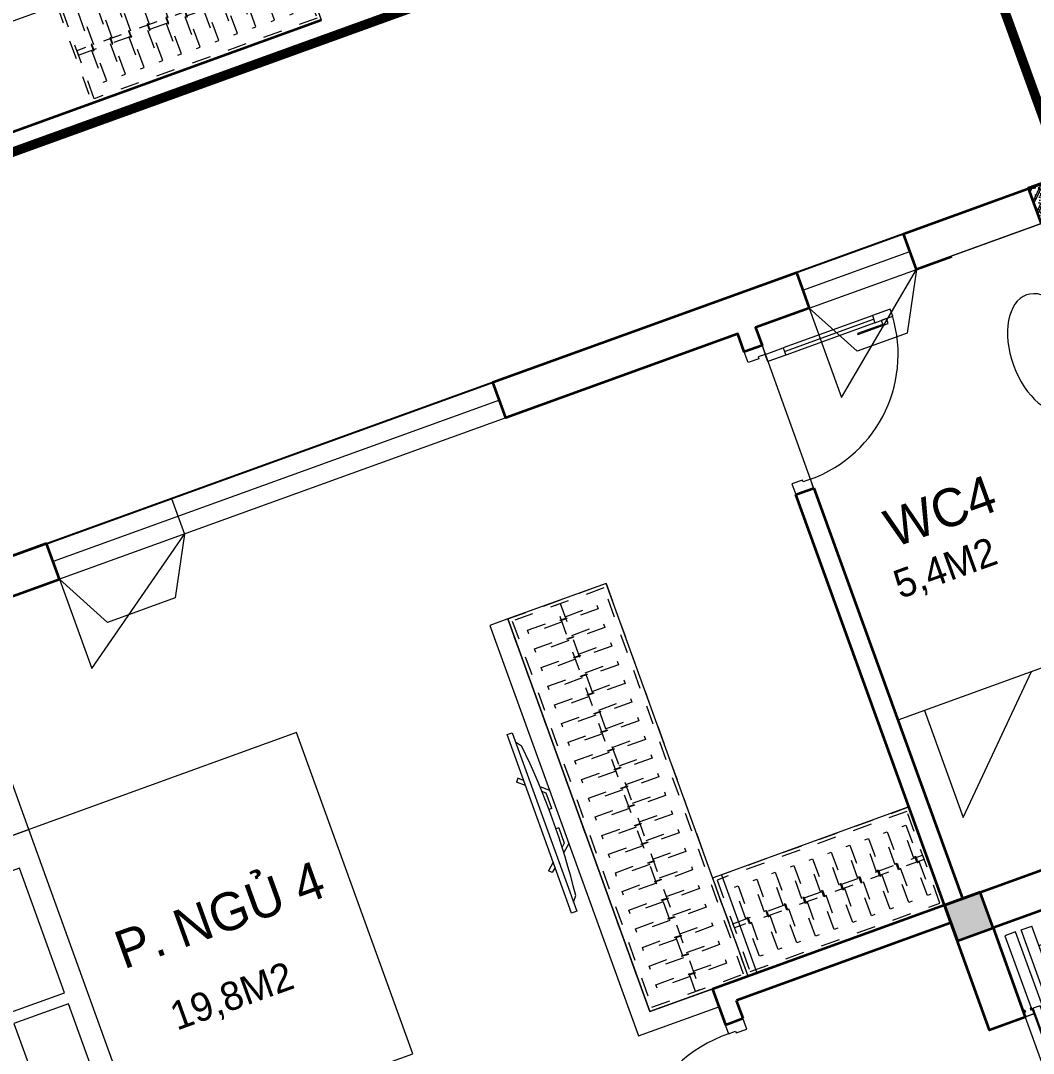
# Model space of a CAD drawing. Header units: metres. Extents: x 568332 to 569219, y 2065964 to 2066430.
# Drawn here: x 568597.25 to 568602.59, y 2066355.56 to 2066361 of the extents above; entities that cross this region are included whole.
import ezdxf

# ---------------------------------------------------------------- set-up
doc = ezdxf.new("R2010")
doc.units = ezdxf.units.M
for name, pattern in [('$AUDIT_BAD_LTYPE2', [0]), ('HIDDEN', [0.375, 0.25, -0.125]), ('HIDDEN2', [0.1875, 0.125, -0.0625]), ('X-5M-G-MB PHONGNGU$0$HIDDEN2', [0.1875, 0.125, -0.0625])]:
    doc.linetypes.add(name, pattern=pattern)
doc.layers.get('0').update_dxf_attribs({"linetype": 'CONTINUOUS'})
doc.layers.get('DEFPOINTS').update_dxf_attribs({"linetype": 'CONTINUOUS'})
for name, color, linetype, lineweight in [('-CONCRETE', 1, 'CONTINUOUS', 35), ('-DIM', 9, 'CONTINUOUS', 13), ('-DOOR', 137, 'CONTINUOUS', 9), ('-FURNITURE', 46, 'CONTINUOUS', 9), ('-HATCH', 8, 'CONTINUOUS', 5), ('-LINE1', 7, 'CONTINUOUS', 18), ('-LINE2', 252, 'CONTINUOUS', 9), ('-STEEL1', 1, 'CONTINUOUS', 35), ('-WALL', 4, 'CONTINUOUS', 35), ('TEXT25', 2, 'CONTINUOUS', 13)]:
    doc.layers.add(name, color=color, linetype=linetype, lineweight=lineweight)
doc.layers.add('LoLK', color=6, linetype='CONTINUOUS')
doc.layers.add('TIMDUONG', color=1, linetype='CONTINUOUS')
doc.styles.add('SVN_AVO_thuong', font='')
doc.styles.add('T1', font='', dxfattribs={"height": 200})
doc.styles.get('SVN_AVO_thuong').set_extended_font_data('SVN-Avo')
doc.styles.get('T1').set_extended_font_data('VNgeometric Light')

# ---------------------------------------------------------------- blocks, each defined once
blk = doc.blocks.new('X-5M-DH-2-CORE$0$A$C75E80C28')
at = {"layer": '-LINE2', "linetype": 'Continuous', "ltscale": 2}
for p, q in [((-510.0000099998433, -21.5000000000291), (-510.0000099998579, -50.60000000000582)), ((-506.8000099998899, -21.5000000000291), (-510.0000099998433, -21.5000000000291)), ((-506.8000099998899, -21.5000000000291), (-506.8000099999044, -50.60000000000582)), ((506.8000100001227, -21.5), (510.0000100000761, -21.5)), ((506.8000100001227, -21.5), (506.8000100001082, -50.59999999997672)), ((510.0000100000761, -21.5), (510.0000100000616, -50.59999999997672)), ((-510.0000099998579, -108.5000000000291), (-510.0000099998433, -79.39999999999418)), ((-506.8000099999044, -108.5000000000291), (-506.8000099998899, -79.39999999999418)), ((-456.2000100000296, -56.79999999998836), (-500.6000099999364, -56.80000000001746)), ((-456.2000100000441, -60), (-500.600009999951, -60.0000000000291)), ((-456.2000100000296, -70), (-500.6000099999364, -70.0000000000291)), ((-456.2000100000296, -73.19999999995343), (-500.6000099999364, -73.19999999998254)), ((-453.2000100000441, -63), (-453.2000100000296, -67)), ((-450.0000099998579, -63), (-450.0000099998433, -67)), ((450.0000100000616, -63), (450.0000100000761, -67)), ((453.200010000015, -63), (453.2000100000296, -67)), ((456.2000100000296, -56.79999999998836), (500.6000100000529, -56.79999999998836)), ((456.200010000015, -60), (500.6000100000383, -60)), ((456.2000100000296, -70), (500.6000100000529, -70)), ((456.2000100000296, -73.19999999995343), (500.6000100000529, -73.19999999995343)), ((506.8000100001227, -108.5), (506.8000100001227, -79.39999999996508)), ((510.0000100000761, -108.5), (510.0000100000761, -79.39999999996508)), ((-731.0000002632733, -148.9999999649008), (730.9999997367267, -148.9999999649299)), ((-731.0000002698944, -1304.999999934109), (-731.0000002632733, -148.9999999649008)), ((-556.8000102631631, -112.4999999912397), (-560.0000102631166, -112.4999999912397)), ((456.800009736864, -112.4999999912397), (460.0000097368174, -112.4999999912397)), ((730.9999997301056, -1304.999999934109), (730.9999997367267, -148.9999999649299)), ((-700.0000002632733, -178.9999999649008), (699.9999997367267, -178.9999999649299)), ((-700.0000002699089, -1224.999999934109), (-700.0000002632733, -178.9999999649008)), ((699.9999997300911, -1224.999999934109), (699.9999997367267, -178.9999999649299)), ((-700.0000002699089, -1224.999999934109), (-400.0000002699089, -1224.999999934138)), ((-400.0000002698944, -1304.999999934138), (-400.0000002699089, -1224.999999934138)), ((699.9999997300911, -1224.999999934109), (399.9999997300911, -1224.999999934109)), ((399.9999997301056, -1304.999999934109), (399.9999997300911, -1224.999999934109)), ((839.9999997301056, -1304.999999934109), (-840.0000002698944, -1304.999999934109)), ((-840.0000002698944, -1364.999999934109), (-840.0000002698944, -1304.999999934109)), ((839.9999997301056, -1364.999999934109), (839.9999997301056, -1304.999999934109)), ((424.9999997301056, -1308.999999934109), (-425.0000002698944, -1308.999999934109)), ((-425.0000002699089, -1342.999999934109), (-425.0000002698944, -1308.999999934109)), ((424.9999997300911, -1342.999999934109), (-425.0000002699089, -1342.999999934109)), ((-2.6989437174052e-07, -1308.999999934109), (-2.699089236557484e-07, -1342.999999934109)), ((424.9999997300911, -1342.999999934109), (424.9999997301056, -1308.999999934109)), ((839.9999997301056, -1364.999999934109), (-840.0000002698944, -1364.999999934109)), ((839.9999997301056, -1394.999999934109), (-840.0000002698944, -1394.999999934109)), ((-840.0000002698944, -1394.999999934109), (-840.0000002698944, -1454.999999934109)), ((429.9999997300911, -1405.999999934138), (-430.0000002699089, -1405.999999934109)), ((-430.0000002699089, -1405.999999934109), (-430.0000002698944, -1445.999999934109)), ((-2.699089236557484e-07, -1405.999999934109), (-2.6989437174052e-07, -1445.999999934109)), ((429.9999997300911, -1405.999999934138), (429.9999997301056, -1445.999999934138)), ((839.9999997301056, -1394.999999934109), (839.9999997301056, -1454.999999934109)), ((-840.0000002698944, -1454.999999934109), (-435.0000002698944, -1454.999999934109)), ((-435.0000002698944, -1449.999999934109), (-435.0000002699089, -1459.999999934109)), ((-435.0000002698944, -1449.999999934109), (-400.0000002698944, -1449.999999934138)), ((-435.0000002699089, -1459.999999934109), (-425.0000002699089, -1459.999999934109)), ((-433.4000002698012, -1451.599999934086), (-433.4000002698012, -1458.399999934074)), ((-433.4000002698012, -1451.599999934086), (-401.6000002697547, -1451.599999934086)), ((-433.4000002698012, -1458.399999934074), (-425.0000002698944, -1458.399999934074)), ((429.9999997301056, -1445.999999934138), (-430.0000002698944, -1445.999999934109)), ((-425.0000002698944, -1458.399999934074), (-425.0000002699089, -1459.999999934109)), ((-401.6000002697547, -1451.599999934086), (-401.6000002697256, -1498.399999934074)), ((399.9999997301056, -1449.999999934109), (-400.0000002698944, -1449.999999934138)), ((-400.0000002698944, -1449.999999934138), (-400.0000002698653, -1499.999999934138)), ((399.9999997301056, -1449.999999934109), (399.9999997301347, -1499.999999934109)), ((434.9999997301056, -1449.999999934109), (399.9999997301056, -1449.999999934109)), ((401.5999997301988, -1451.599999934086), (401.5999997302279, -1498.399999934074)), ((433.3999997302453, -1451.599999934086), (401.5999997301988, -1451.599999934086)), ((433.3999997302453, -1458.399999934074), (424.9999997301056, -1458.399999934074)), ((424.9999997301056, -1458.399999934074), (424.9999997301056, -1459.999999934109)), ((434.9999997301056, -1459.999999934109), (424.9999997301056, -1459.999999934109)), ((433.3999997302453, -1451.599999934086), (433.3999997302453, -1458.399999934074)), ((434.9999997301056, -1449.999999934109), (434.9999997301056, -1459.999999934109)), ((839.9999997301056, -1454.999999934109), (434.9999997301056, -1454.999999934109)), ((-435.0000002698653, -1489.999999934109), (-435.0000002698653, -1499.999999934109)), ((-435.0000002698653, -1489.999999934109), (-425.0000002698653, -1489.999999934109)), ((-435.0000002698653, -1499.999999934109), (-400.0000002698653, -1499.999999934138)), ((-433.4000002697721, -1491.599999934086), (-433.4000002697721, -1498.399999934074)), ((-433.4000002697721, -1491.599999934086), (-425.0000002698653, -1491.599999934086)), ((-433.4000002697721, -1498.399999934074), (-401.6000002697256, -1498.399999934074)), ((-425.0000002698653, -1489.999999934109), (-425.0000002698653, -1491.599999934086)), ((434.9999997301347, -1499.999999934109), (399.9999997301347, -1499.999999934109)), ((433.3999997302744, -1498.399999934074), (401.5999997302279, -1498.399999934074)), ((424.9999997301347, -1489.999999934109), (424.9999997301347, -1491.599999934086)), ((434.9999997301347, -1489.999999934109), (424.9999997301347, -1489.999999934109)), ((433.3999997302744, -1491.599999934086), (424.9999997301347, -1491.599999934086)), ((433.3999997302744, -1491.599999934086), (433.3999997302744, -1498.399999934074)), ((434.9999997301347, -1489.999999934109), (434.9999997301347, -1499.999999934109))]:
    blk.add_line(p, q, dxfattribs=at)
for points in [[(-450.0000000000146, 0), (-450, -130), (450, -130), (449.9999999999854, 0)], [(-200, -29), (200.0000000001164, -29), (200.0000000001164, -101), (-200, -101)], [(-36.0000002632587, -583.9999999649008), (35.9999997367413, -583.9999999649008), (35.99999973675585, -983.9999999649008), (-36.00000026324415, -983.9999999649008)]]:
    blk.add_lwpolyline(points, close=True, dxfattribs=at)
for points in [[(-780.0000002632587, -788.9999999649008), (-751.0000002632587, -788.9999999649299, 0.414213562373095), (-750.0000002632733, -787.9999999649008), (-750.0000002632587, -783.9999999649008), (-750.0000002632587, -779.9999999649008, 0.414213562373095), (-751.0000002632733, -778.9999999649299), (-780.0000002632733, -778.9999999649881, -0.2569775838576673), (-784.1207396915852, -781.9399999648449), (-797.9000002631656, -781.939999964874, -0.414213562373095), (-800.9000002631656, -778.939999964874), (-804.0000002632587, -749.4999999649008, 0.414213562373095), (-807.0000002632587, -746.4999999649008), (-812.0000002632587, -746.4999999649008), (-812.0000002632587, -783.9999999649008), (-812.0000002632587, -821.4999999649008), (-807.0000002632587, -821.4999999649008, 0.414213562373095), (-804.0000002632587, -818.4999999649008), (-800.9000002631656, -789.0599999648693, -0.414213562373095), (-797.9000002631656, -786.0599999648693), (-784.1207396915852, -786.0599999648402, -0.2569775838576673), (-780.0000002632587, -788.9999999647553)], [(779.9999997367413, -788.9999999649299), (750.9999997367413, -788.9999999649008, -0.414213562373095), (749.9999997367267, -787.9999999649299), (749.9999997367413, -783.9999999649299), (749.9999997367413, -779.9999999649299, -0.414213562373095), (750.9999997367267, -778.9999999649008), (779.9999997368432, -778.9999999650172, 0.2569775838576673), (784.1207391653006, -781.939999964874), (797.899999736881, -781.9399999648449, 0.414213562373095), (800.899999736881, -778.9399999648449), (803.9999997367413, -749.4999999649008, -0.414213562373095), (806.9999997367413, -746.4999999649008), (811.9999997367413, -746.4999999649008), (811.9999997367413, -783.9999999649008), (811.9999997367413, -821.4999999649008), (806.9999997367413, -821.4999999649008, -0.414213562373095), (803.9999997367413, -818.4999999649008), (800.899999736881, -789.0599999648402, 0.414213562373095), (797.899999736881, -786.0599999648402), (784.1207391653006, -786.0599999648693, 0.2569775838576672), (779.9999997368577, -788.9999999647844)]]:
    blk.add_lwpolyline(points, format="xyb", dxfattribs=at)
for centre, radius, start, end in [((-500.600009999951, -50.60000000000582), 9.400000000001475, 180, 270), ((-500.600009999951, -50.60000000000582), 6.200000000004374, 180, 270), ((500.6000100000383, -50.59999999997672), 6.200000000004374, 270, 0), ((500.6000100000383, -50.59999999997672), 9.400000000001475, 270, 0), ((-500.6000099999364, -79.39999999999418), 9.399999999997844, 90, 180), ((-500.6000099999364, -79.39999999999418), 6.19999999999734, 90, 180), ((-456.2000100000441, -63), 6.19999999999713, 0, 90), ((-456.2000100000441, -63), 3.000000000000045, 0, 90), ((-456.2000100000296, -67), 6.20000000000076, 270, 0), ((-456.2000100000296, -67), 2.999999999999834, 270, 0), ((456.200010000015, -63), 6.19999999999713, 90, 180), ((456.2000100000296, -67), 6.20000000000076, 180, 270), ((456.200010000015, -63), 3.000000000000045, 90, 180), ((456.2000100000296, -67), 2.999999999999834, 180, 270), ((500.6000100000529, -79.39999999996508), 9.399999999997844, 0, 90), ((500.6000100000529, -79.39999999996508), 6.19999999999734, 0, 90)]:
    blk.add_arc(centre, radius, start, end, dxfattribs=at)
blk = doc.blocks.new('A$C5C575821')
at = {"layer": '-CONCRETE'}
h = blk.add_hatch(color=256, dxfattribs=at)
h.dxf.hatch_style = 1
h.paths.add_polyline_path([(-0.00237559899687767, 200.0000000000146), (-0.00237559899687767, 1.455191522836685e-11), (199.9976244010031, 1.455191522836685e-11), (199.9976244010031, 200.0000000000146)])
blk.add_lwpolyline([(-0.00237559899687767, 1.455191522836685e-11), (199.9976244010031, 1.455191522836685e-11), (199.9976244010031, 200.0000000000146), (-0.00237559899687767, 200.0000000000146)], close=True, dxfattribs=at)
blk = doc.blocks.new('A$C3F71457E')
at = {"layer": '-CONCRETE'}
blk.add_lwpolyline([(-8.760252967476845e-09, -100.0000002632005), (0, 400), (-1500, 400.0000000000582), (-1500.00000001755, -1399.999999999942), (-1.754960976541042e-08, -1400), (-7.895869202911854e-08, -900.0000002632005), (199.9999999912397, -900.0000002982852), (199.9999999824504, -1600), (-1700.00000001755, -1600), (-1700, 600), (200, 600), (199.9999999912397, -100.0000002982852), (6.140908226370811e-08, -100.0000002632005)], dxfattribs=at)
at = {"layer": '-LINE1'}
blk.add_line((-7.895869202911854e-08, -900.0000002632005), (-8.760252967476845e-09, -100.0000002632005), dxfattribs=at)
at = {"layer": '-WALL'}
for p in [(-1699.997624401003, 399.9999999999854), (0.00237559899687767, 399.9999999999854), (-1699.997624401081, -1599.999999999959), (0.002375601565972829, -1600.000000021305)]:
    blk.add_blockref('A$C5C575821', p, dxfattribs=at)
at = {"color": 2, "rotation": 90}
blk.add_blockref('X-5M-DH-2-CORE$0$A$C75E80C28', (-1500.00000000876, -499.9999999999418), dxfattribs=at)
blk = doc.blocks.new('1800X2000')
at = {"layer": '-FURNITURE'}
blk.add_line((325497.3064970744, 17765.29446492715), (325497.3064973904, 19565.2944651944), dxfattribs=at)
for points in [[(323997.3057774993, 19565.2944651944), (325997.3064971831, 19565.2944651944), (325997.3064971831, 17765.29446484288), (323997.3057774993, 17765.29446484288)], [(325612.9490047574, 19390.79434491032), (325919.0064973457, 19390.79434491032), (325919.0064973457, 18691.29434485664), (325612.9490047574, 18691.29434485664)], [(325612.9490046239, 18629.79434491026), (325919.0064972151, 18629.79434491026), (325919.0064972151, 17946.79434485664), (325612.9490046239, 17946.79434485664)]]:
    blk.add_lwpolyline(points, close=True, dxfattribs=at)
blk = doc.blocks.new('*U18')
at = {"linetype": '$AUDIT_BAD_LTYPE2'}
for p, q in [((70, 100), (69.99999999999999, 599.9999999999982)), ((89.99999999999999, 599.9999999999982), (90, 100))]:
    blk.add_line(p, q, dxfattribs=at)
for points in [[(49.99999999999999, 599.9999999999982), (89.99999999999999, 599.9999999999982), (89.99999999999999, 699.9999999999982), (49.99999999999999, 699.9999999999982), (49.99999999999999, 599.9999999999982)], [(49.99999999999999, 602.9059272893337), (50, 100)], [(50, 100), (90, 100), (90, 0), (50, 0), (50, 100)]]:
    blk.add_lwpolyline(points)
for points in [[(118.2698876160139, 494.5156181119073), (118.2698876160139, 664.1349438079906), (89.99999999999999, 664.1349438079906), (89.99999999999999, 635.8650561920058), (112.6159100928053, 635.8650561920058), (112.6159100928053, 494.5156181119073)], [(0, 0), (50, 0), (50, -40), (60, -40), (60, -100.0001724930698), (0, -100.0001724930698)], [(799.9999999999982, 7.105427357601134e-15), (749.9999999999982, 7.105427357601134e-15), (749.9999999999982, -40), (739.9999999999982, -40), (739.9999999999982, -100.0001724930698), (799.9999999999982, -100.0001724930698)]]:
    blk.add_lwpolyline(points, close=True)
at = {"linetype": '$AUDIT_BAD_LTYPE2', "ltscale": 0.3}
blk.add_arc((50, 0), 699.9999999999982, 0, 90, dxfattribs=at)
blk = doc.blocks.new('XR.MB.LM123$0$tvi 1')
blk.add_lwpolyline([(28.54445810673496, -2.291926648467779e-10), (28.54445810673496, -999.9999999999964), (-7.275957614183426e-12, -1000), (0, 0)], close=True)
for points in [[(28.54445810680045, -50.31958968611434), (52.37372755713295, -80.86315460130209)], [(-24.09820395050338, -235.5599978379832), (-39.09879504836863, -251.7939635238108)], [(0, -284.7849796677438), (-39.09879504836863, -251.7939635238108)], [(0, -255.9952397129928), (-24.09820395050338, -235.5599978379832)], [(69.66229681991535, -315.0836646851385), (111.1934016081432, -350.2927865858655), (111.193401608034, -649.712917566063), (69.68611289083492, -684.9110379843005)], [(89.09002233762294, -445.7449799550195), (89.09002233762294, -359.9578938602899), (70.91298945683957, -344.6203678706661)], [(89.09002233762294, -445.7449799550195), (73.49991829216015, -445.7449799550232)], [(89.09002233768115, -554.2550200447404), (89.09002233773936, -640.0421061392371), (70.91298945678864, -655.3796321293303)], [(89.09002233768115, -554.2550200447404), (73.49991829216015, -554.2550200447404)], [(0, -715.2150203320198), (-39.09879504836863, -748.2060364759491)], [(-24.09820395050338, -764.4400021620095), (-39.09879504836863, -748.2060364759491)], [(0, -744.004760287), (-24.09820395050338, -764.4400021620095)], [(28.54445810674224, -949.680410313882), (52.37372755713295, -919.1368453984578)]]:
    blk.add_lwpolyline(points)
blk.add_arc((-4025.16618952866, -499.9999999999964), 4099.025185406737, 354.1310878512652, 5.868912148527433)
blk = doc.blocks.new('*U149')
at = {"linetype": '$AUDIT_BAD_LTYPE2'}
for p, q in [((70, 100), (70, 699.9999999999982)), ((90, 699.9999999999982), (90, 100))]:
    blk.add_line(p, q, dxfattribs=at)
for points in [[(50, 699.9999999999982), (90, 699.9999999999982), (90, 799.9999999999982), (50, 799.9999999999982), (50, 699.9999999999982)], [(50, 702.9059272893337), (50, 100)], [(50, 100), (90, 100), (90, 0), (50, 0), (50, 100)]]:
    blk.add_lwpolyline(points)
for points in [[(118.2698876160139, 594.5156181119073), (118.2698876160139, 764.1349438079906), (90, 764.1349438079906), (90, 735.8650561920058), (112.6159100928053, 735.8650561920058), (112.6159100928053, 594.5156181119073)], [(0, 0), (50, 0), (50, -40), (60, -40), (60, -99.99999999999272), (0, -99.99999999999272)], [(899.9999999999982, 1.3252863207713e-28), (849.9999999999982, 1.3252863207713e-28), (849.9999999999982, -40.00000000000001), (839.9999999999982, -40.00000000000001), (839.9999999999982, -99.99999999999272), (899.9999999999982, -99.99999999999272)]]:
    blk.add_lwpolyline(points, close=True)
at = {"linetype": '$AUDIT_BAD_LTYPE2', "ltscale": 0.3}
blk.add_arc((50, 0), 799.9999999999982, 0, 90, dxfattribs=at)
blk = doc.blocks.new('Sink_Cicle')
blk.add_lwpolyline([(17.49999987077899, -50.00226151314564), (-17.49999987077899, -49.99773848685436), (-17.51615354442038, -252.2967581441626), (17.48384613892995, -252.3012811850058)], close=True)
blk.add_circle((0, -300), 17.5)
at = {"layer": 'DEFPOINTS'}
blk.add_line((0, -100), (0, 0), dxfattribs=at)
blk.add_wipeout([(17.499999870775355, -50.00226151314928), (-17.49999987078263, -49.99773848685436), (-17.516153544427652, -252.29675814416623), (17.48384613892631, -252.3012811850058)])
at = {"layer": '-FURNITURE', "linetype": 'Continuous'}
blk.add_ellipse((0, -300), major_axis=(-325, 0), ratio=0.5846153846153846, dxfattribs=at)
blk.add_line((-17.51421511289664, -237.2967582757119), (17.48578462866135, -237.3012813020032))
blk = doc.blocks.new('*U296')
at = {"linetype": 'X-5M-G-MB PHONGNGU$0$HIDDEN2'}
for points in [[(0, 600.0000000004657), (0, 0), (1199.832074746971, -3.772768289899977e-10), (1199.832074746971, 600.0000000000883)], [(1179.832074746971, 579.999661372015), (1179.832074746971, 19.99966137201517), (20, 20.00000000046566), (20, 580.0000000004657)], [(1179.832074746971, 286.6991212950972), (1179.832074746971, 313.099121295004), (20, 313.0991212953813), (19.99999859370291, 286.6991212952417)], [(113.7817614636733, 319.1750910408318), (109.4317788550979, 319.1750910408318), (109.4317788550979, 280.441767644881), (113.7817614636733, 280.441767644881)], [(227.7817614636733, 319.1750910407849), (223.4317788550979, 319.1750910407849), (223.4317788550979, 280.4417676448341), (227.7817614636733, 280.4417676448341)], [(341.7817614636733, 319.175091040738), (337.4317788550979, 319.175091040738), (337.4317788550979, 280.4417676447872), (341.7817614636733, 280.4417676447872)], [(455.7817614636733, 319.1750910406911), (451.4317788550979, 319.1750910406911), (451.4317788550979, 280.4417676447403), (455.7817614636733, 280.4417676447403)], [(569.7817614636733, 319.1750910406442), (565.431778855098, 319.1750910406442), (565.431778855098, 280.4417676446934), (569.7817614636733, 280.4417676446934)], [(683.7817614636733, 319.1750910405973), (679.431778855098, 319.1750910405973), (679.431778855098, 280.4417676446465), (683.7817614636733, 280.4417676446465)], [(797.7817614636733, 319.1750910405504), (793.431778855098, 319.1750910405504), (793.431778855098, 280.4417676445996), (797.7817614636733, 280.4417676445996)], [(911.7817614636733, 319.1750910405035), (907.431778855098, 319.1750910405035), (907.431778855098, 280.4417676445527), (911.7817614636733, 280.4417676445527)], [(1025.781761463673, 319.1750910404566), (1021.431778855098, 319.1750910404566), (1021.431778855098, 280.4417676445057), (1025.781761463673, 280.4417676445057)], [(1139.781761463673, 319.1750910404097), (1135.431778855098, 319.1750910404097), (1135.431778855098, 280.4417676444588), (1139.781761463673, 280.4417676444588)]]:
    blk.add_lwpolyline(points, close=True, dxfattribs=at)
for points in [[(122.2409142897814, 313.1103512093413), (122.2409142897814, 515.2497102723445), (100.1765458012815, 515.2497102723445), (100.1765458012815, 313.1103512093413)], [(236.2409142897814, 313.1103512092944), (236.2409142897814, 515.2497102722975), (214.1765458012815, 515.2497102722975), (214.1765458012815, 313.1103512092944)], [(350.2409142897814, 313.1103512092475), (350.2409142897814, 515.2497102722507), (328.1765458012815, 515.2497102722507), (328.1765458012815, 313.1103512092475)], [(464.2409142897814, 313.1103512092006), (464.2409142897814, 515.2497102722037), (442.1765458012815, 515.2497102722037), (442.1765458012815, 313.1103512092006)], [(578.2409142897814, 313.1103512091537), (578.2409142897814, 515.2497102721569), (556.1765458012815, 515.2497102721569), (556.1765458012815, 313.1103512091537)], [(692.2409142897814, 313.1103512091068), (692.2409142897814, 515.24971027211), (670.1765458012815, 515.24971027211), (670.1765458012815, 313.1103512091068)], [(806.2409142897814, 313.1103512090599), (806.2409142897814, 515.249710272063), (784.1765458012815, 515.249710272063), (784.1765458012815, 313.1103512090599)], [(920.2409142897814, 313.110351209013), (920.2409142897814, 515.2497102720162), (898.1765458012815, 515.2497102720162), (898.1765458012815, 313.110351209013)], [(1034.240914289781, 313.1103512089661), (1034.240914289781, 515.2497102719692), (1012.176545801281, 515.2497102719692), (1012.176545801281, 313.1103512089661)], [(1148.240914289781, 313.1103512089192), (1148.240914289781, 515.2497102719224), (1126.176545801281, 515.2497102719224), (1126.176545801281, 313.1103512089192)], [(100.1765458012815, 286.7103512094345), (100.1765458012815, 92.0852110228024), (122.2409142897814, 92.0852110228024), (122.2409142897814, 286.7103512094345)], [(214.1765458012815, 286.7103512093876), (214.1765458012815, 92.08521102275549), (236.2409142897814, 92.08521102275549), (236.2409142897814, 286.7103512093876)], [(328.1765458012815, 286.7103512093407), (328.1765458012815, 92.08521102270858), (350.2409142897814, 92.08521102270858), (350.2409142897814, 286.7103512093407)], [(442.1765458012815, 286.7103512092938), (442.1765458012815, 92.08521102266168), (464.2409142897814, 92.08521102266168), (464.2409142897814, 286.7103512092938)], [(556.1765458012815, 286.7103512092469), (556.1765458012815, 92.08521102261477), (578.2409142897814, 92.08521102261477), (578.2409142897814, 286.7103512092469)], [(670.1765458012815, 286.7103512092), (670.1765458012815, 92.08521102256786), (692.2409142897814, 92.08521102256786), (692.2409142897814, 286.7103512092)], [(784.1765458012815, 286.7103512091531), (784.1765458012815, 92.08521102252095), (806.2409142897814, 92.08521102252095), (806.2409142897814, 286.7103512091531)], [(898.1765458012815, 286.7103512091062), (898.1765458012815, 92.08521102247404), (920.2409142897814, 92.08521102247404), (920.2409142897814, 286.7103512091062)], [(1012.176545801281, 286.7103512090592), (1012.176545801281, 92.08521102242715), (1034.240914289781, 92.08521102242715), (1034.240914289781, 286.7103512090592)], [(1126.176545801281, 286.7103512090123), (1126.176545801281, 92.08521102238024), (1148.240914289781, 92.08521102238024), (1148.240914289781, 286.7103512090123)]]:
    blk.add_lwpolyline(points, dxfattribs=at)
blk = doc.blocks.new('*U297')
at = {"linetype": 'X-5M-G-MB PHONGNGU$0$HIDDEN2'}
for points in [[(0, 600.0000000004657), (0, 0), (2400.118716547244, -8.711559976341575e-10), (2400.118716547244, 599.9999999995945)], [(2380.118716547244, 579.9996613715211), (2380.118716547244, 19.99966137152129), (20, 20.00000000046566), (20, 580.0000000004657)], [(2380.118716547244, 286.6991212946033), (2380.118716547244, 313.0991212945102), (20, 313.0991212953813), (19.99999859370291, 286.6991212952417)], [(113.7817614636733, 319.1750910408318), (109.4317788550979, 319.1750910408318), (109.4317788550979, 280.441767644881), (113.7817614636733, 280.441767644881)], [(227.7817614636733, 319.1750910407849), (223.4317788550979, 319.1750910407849), (223.4317788550979, 280.4417676448341), (227.7817614636733, 280.4417676448341)], [(341.7817614636733, 319.175091040738), (337.4317788550979, 319.175091040738), (337.4317788550979, 280.4417676447872), (341.7817614636733, 280.4417676447872)], [(455.7817614636733, 319.1750910406911), (451.4317788550979, 319.1750910406911), (451.4317788550979, 280.4417676447403), (455.7817614636733, 280.4417676447403)], [(569.7817614636733, 319.1750910406442), (565.431778855098, 319.1750910406442), (565.431778855098, 280.4417676446934), (569.7817614636733, 280.4417676446934)], [(683.7817614636732, 319.1750910405973), (679.4317788550978, 319.1750910405973), (679.4317788550978, 280.4417676446465), (683.7817614636732, 280.4417676446465)], [(797.7817614636732, 319.1750910405504), (793.4317788550978, 319.1750910405504), (793.4317788550978, 280.4417676445996), (797.7817614636732, 280.4417676445996)], [(911.7817614636732, 319.1750910405035), (907.4317788550978, 319.1750910405035), (907.4317788550978, 280.4417676445527), (911.7817614636732, 280.4417676445527)], [(1025.781761463673, 319.1750910404566), (1021.431778855098, 319.1750910404566), (1021.431778855098, 280.4417676445057), (1025.781761463673, 280.4417676445057)], [(1139.781761463673, 319.1750910404097), (1135.431778855098, 319.1750910404097), (1135.431778855098, 280.4417676444588), (1139.781761463673, 280.4417676444588)], [(1253.781761463673, 319.1750910403628), (1249.431778855098, 319.1750910403628), (1249.431778855098, 280.4417676444119), (1253.781761463673, 280.4417676444119)], [(1367.781761463673, 319.1750910403159), (1363.431778855098, 319.1750910403159), (1363.431778855098, 280.441767644365), (1367.781761463673, 280.441767644365)], [(1481.781761463673, 319.175091040269), (1477.431778855098, 319.175091040269), (1477.431778855098, 280.4417676443181), (1481.781761463673, 280.4417676443181)], [(1595.781761463673, 319.175091040222), (1591.431778855098, 319.175091040222), (1591.431778855098, 280.4417676442712), (1595.781761463673, 280.4417676442712)], [(1709.781761463673, 319.1750910401751), (1705.431778855098, 319.1750910401751), (1705.431778855098, 280.4417676442243), (1709.781761463673, 280.4417676442243)], [(1823.781761463673, 319.1750910401282), (1819.431778855098, 319.1750910401282), (1819.431778855098, 280.4417676441774), (1823.781761463673, 280.4417676441774)], [(1937.781761463673, 319.1750910400813), (1933.431778855098, 319.1750910400813), (1933.431778855098, 280.4417676441305), (1937.781761463673, 280.4417676441305)], [(2051.781761463673, 319.1750910400344), (2047.431778855098, 319.1750910400344), (2047.431778855098, 280.4417676440836), (2051.781761463673, 280.4417676440836)], [(2165.781761463673, 319.1750910399875), (2161.431778855097, 319.1750910399875), (2161.431778855097, 280.4417676440366), (2165.781761463673, 280.4417676440366)], [(2279.781761463673, 319.1750910399406), (2275.431778855097, 319.1750910399406), (2275.431778855097, 280.4417676439897), (2279.781761463673, 280.4417676439897)]]:
    blk.add_lwpolyline(points, close=True, dxfattribs=at)
for points in [[(122.2409142897814, 313.1103512093413), (122.2409142897814, 515.2497102723445), (100.1765458012815, 515.2497102723445), (100.1765458012815, 313.1103512093413)], [(236.2409142897814, 313.1103512092944), (236.2409142897814, 515.2497102722975), (214.1765458012815, 515.2497102722975), (214.1765458012815, 313.1103512092944)], [(350.2409142897814, 313.1103512092475), (350.2409142897814, 515.2497102722507), (328.1765458012815, 515.2497102722507), (328.1765458012815, 313.1103512092475)], [(464.2409142897813, 313.1103512092006), (464.2409142897813, 515.2497102722037), (442.1765458012814, 515.2497102722037), (442.1765458012814, 313.1103512092006)], [(578.2409142897814, 313.1103512091537), (578.2409142897814, 515.2497102721569), (556.1765458012815, 515.2497102721569), (556.1765458012815, 313.1103512091537)], [(692.2409142897812, 313.1103512091068), (692.2409142897812, 515.24971027211), (670.1765458012813, 515.24971027211), (670.1765458012813, 313.1103512091068)], [(806.2409142897812, 313.1103512090599), (806.2409142897812, 515.249710272063), (784.1765458012813, 515.249710272063), (784.1765458012813, 313.1103512090599)], [(920.2409142897812, 313.110351209013), (920.2409142897812, 515.2497102720162), (898.1765458012813, 515.2497102720162), (898.1765458012813, 313.110351209013)], [(1034.240914289781, 313.1103512089661), (1034.240914289781, 515.2497102719692), (1012.176545801281, 515.2497102719692), (1012.176545801281, 313.1103512089661)], [(1148.240914289781, 313.1103512089192), (1148.240914289781, 515.2497102719224), (1126.176545801281, 515.2497102719224), (1126.176545801281, 313.1103512089192)], [(1262.240914289781, 313.1103512088723), (1262.240914289781, 515.2497102718754), (1240.176545801281, 515.2497102718754), (1240.176545801281, 313.1103512088723)], [(1376.240914289781, 313.1103512088254), (1376.240914289781, 515.2497102718285), (1354.176545801281, 515.2497102718285), (1354.176545801281, 313.1103512088254)], [(1490.240914289781, 313.1103512087785), (1490.240914289781, 515.2497102717816), (1468.176545801281, 515.2497102717816), (1468.176545801281, 313.1103512087785)], [(1604.240914289781, 313.1103512087315), (1604.240914289781, 515.2497102717347), (1582.176545801281, 515.2497102717347), (1582.176545801281, 313.1103512087315)], [(1718.240914289781, 313.1103512086846), (1718.240914289781, 515.2497102716878), (1696.176545801281, 515.2497102716878), (1696.176545801281, 313.1103512086846)], [(1832.240914289781, 313.1103512086377), (1832.240914289781, 515.2497102716409), (1810.176545801281, 515.2497102716409), (1810.176545801281, 313.1103512086377)], [(1946.240914289781, 313.1103512085908), (1946.240914289781, 515.2497102715939), (1924.176545801281, 515.2497102715939), (1924.176545801281, 313.1103512085908)], [(2060.240914289781, 313.1103512085439), (2060.240914289781, 515.2497102715471), (2038.176545801281, 515.2497102715471), (2038.176545801281, 313.1103512085439)], [(2174.240914289781, 313.110351208497), (2174.240914289781, 515.2497102715001), (2152.176545801281, 515.2497102715001), (2152.176545801281, 313.110351208497)], [(2288.240914289781, 313.1103512084501), (2288.240914289781, 515.2497102714533), (2266.176545801281, 515.2497102714533), (2266.176545801281, 313.1103512084501)], [(100.1765458012815, 286.7103512094345), (100.1765458012815, 92.0852110228024), (122.2409142897814, 92.0852110228024), (122.2409142897814, 286.7103512094345)], [(214.1765458012815, 286.7103512093876), (214.1765458012815, 92.08521102275549), (236.2409142897814, 92.08521102275549), (236.2409142897814, 286.7103512093876)], [(328.1765458012815, 286.7103512093407), (328.1765458012815, 92.08521102270858), (350.2409142897814, 92.08521102270858), (350.2409142897814, 286.7103512093407)], [(442.1765458012814, 286.7103512092938), (442.1765458012814, 92.08521102266168), (464.2409142897813, 92.08521102266168), (464.2409142897813, 286.7103512092938)], [(556.1765458012815, 286.7103512092469), (556.1765458012815, 92.08521102261477), (578.2409142897814, 92.08521102261477), (578.2409142897814, 286.7103512092469)], [(670.1765458012813, 286.7103512092), (670.1765458012813, 92.08521102256786), (692.2409142897812, 92.08521102256786), (692.2409142897812, 286.7103512092)], [(784.1765458012813, 286.7103512091531), (784.1765458012813, 92.08521102252095), (806.2409142897812, 92.08521102252095), (806.2409142897812, 286.7103512091531)], [(898.1765458012813, 286.7103512091062), (898.1765458012813, 92.08521102247404), (920.2409142897812, 92.08521102247404), (920.2409142897812, 286.7103512091062)], [(1012.176545801281, 286.7103512090592), (1012.176545801281, 92.08521102242715), (1034.240914289781, 92.08521102242715), (1034.240914289781, 286.7103512090592)], [(1126.176545801281, 286.7103512090123), (1126.176545801281, 92.08521102238024), (1148.240914289781, 92.08521102238024), (1148.240914289781, 286.7103512090123)], [(1240.176545801281, 286.7103512089654), (1240.176545801281, 92.08521102233333), (1262.240914289781, 92.08521102233333), (1262.240914289781, 286.7103512089654)], [(1354.176545801281, 286.7103512089186), (1354.176545801281, 92.08521102228642), (1376.240914289781, 92.08521102228642), (1376.240914289781, 286.7103512089186)], [(1468.176545801281, 286.7103512088717), (1468.176545801281, 92.0852110222395), (1490.240914289781, 92.0852110222395), (1490.240914289781, 286.7103512088717)], [(1582.176545801281, 286.7103512088247), (1582.176545801281, 92.0852110221926), (1604.240914289781, 92.0852110221926), (1604.240914289781, 286.7103512088247)], [(1696.176545801281, 286.7103512087778), (1696.176545801281, 92.0852110221457), (1718.240914289781, 92.0852110221457), (1718.240914289781, 286.7103512087778)], [(1810.176545801281, 286.7103512087309), (1810.176545801281, 92.08521102209879), (1832.240914289781, 92.08521102209879), (1832.240914289781, 286.7103512087309)], [(1924.176545801281, 286.710351208684), (1924.176545801281, 92.08521102205188), (1946.240914289781, 92.08521102205188), (1946.240914289781, 286.710351208684)], [(2038.176545801281, 286.7103512086371), (2038.176545801281, 92.08521102200497), (2060.240914289781, 92.08521102200497), (2060.240914289781, 286.7103512086371)], [(2152.176545801281, 286.7103512085902), (2152.176545801281, 92.08521102195806), (2174.240914289781, 92.08521102195806), (2174.240914289781, 286.7103512085902)], [(2266.176545801281, 286.7103512085433), (2266.176545801281, 92.08521102191116), (2288.240914289781, 92.08521102191116), (2288.240914289781, 286.7103512085433)]]:
    blk.add_lwpolyline(points, dxfattribs=at)
blk = doc.blocks.new('18x35')
at = {"layer": '-HATCH'}
h = blk.add_hatch(dxfattribs=at)
h.set_pattern_fill('CHAU-01', color=256, scale=10, angle=-1.272221872585407e-14, pattern_type=2)
h.set_pattern_definition([(49.99999999999999, (0, 0), (71.72601826007535, -6.275213498259527), [7.5, -82.5]), (355, (0, 0), (-13.87513336129999, 75.21921337000119), [6, -66]), (100.4514, (5.977167999997619, -0.5229339999999638), (57.85093817140217, 68.94395420609534), [6.374019000000001, -70.1142112]), (46.18419999999998, (0, 20), (106.7241048625644, -16.55190143290183), [11.25, -123.75]), (96.63559999999998, (8.89367449999554, 18.62066930000003), (93.46627055487036, 97.41178709004416), [9.561028799999994, -105.1713]), (351.1842, (0, 20), (93.46619451336275, 97.41186009253245), [9, -99]), (20.99999999999998, (10, 15), (59.69070521184616, -40.2618890665339), [7.5, -82.5]), (326.0000000000001, (10, 15), (24.33153319215819, 72.5150045046853), [6, -66]), (71.45139999999999, (14.97422329999972, 11.64483940000002), (84.022262858149, 32.25304967099522), [6.374019000000001, -70.1142112]), (37.49999999999998, (0, 0), (1.215985531729074, 33.28938538313115), [0, -65.19999999999999, 0, -67, 0, -66.25]), (7.499999999999987, (0, 0), (26.30695374421487, 39.44117118823602), [0, -38.2, 0, -63.7, 0, -25.25]), (327.5, (-22.30000000000291, 0), (53.3822436172409, -2.255487173437988), [0, -25, 0, -78, 0, -103.5]), (317.5, (-32.30000000000291, 0), (58.31861693423862, 10.01049823323176), [0, -32.5, 0, -51.8, 0, -73.5]), (44.99999999999999, (0, 0), (-30.05203820042826, 30.05203820042828), []), (44.99999999999999, (0, 12.25), (-30.05203820042826, 30.05203820042828), [])])
h.paths.add_polyline_path([(96508.03118051568, 47993.04977023201), (96508.03118051568, 47793.04977023201), (96708.03118051568, 47793.04977023201), (96708.03118051568, 47993.04977023201)])
at = {"layer": '-STEEL1'}
blk.add_lwpolyline([(96508.03118051568, 47793.04977023201), (96708.03118051568, 47793.04977023201), (96708.03118051568, 47993.04977023201), (96508.03118051568, 47993.04977023201)], close=True, dxfattribs=at)
blk = doc.blocks.new('M3-T3.3')
at = {"layer": '-DOOR'}
for p, q in [((568601.33720718, 2066359.677691974), (568601.9014360119, 2066359.881765062)), ((568601.3712193611, 2066359.583653836), (568601.935448193, 2066359.787726924)), ((568601.4052232923, 2066359.489612713), (568601.9694521242, 2066359.693685801)), ((568601.1561242774, 2066359.293180254), (568601.4282217288, 2066358.540875145)), ((568599.7383922961, 2066359.099350009), (568597.3874792537, 2066358.24893371)), ((568599.7724044773, 2066359.00531187), (568597.421491435, 2066358.154895572)), ((568599.8064166587, 2066358.911273732), (568597.4555036164, 2066358.060857433)), ((568598.0457364502, 2066358.487055837), (568598.1137710183, 2066358.298983252))]:
    blk.add_line(p, q, dxfattribs=at)
at = {"layer": '-FURNITURE'}
for p, q in [((568603.4689591042, 2066357.897081507), (568601.8709709402, 2066357.319367469)), ((568599.8171837553, 2066357.852129127), (568599.7231456167, 2066357.818116945)), ((568600.5655151656, 2066355.783114728), (568599.8171837553, 2066357.852129127)), ((568599.7231456167, 2066357.818116945), (568600.5054893056, 2066355.655064139)), ((568602.1170622386, 2066356.344287251), (568600.5655151656, 2066355.783114728)), ((568600.5054893056, 2066355.655064139), (568600.9283910617, 2066355.808021348))]:
    blk.add_line(p, q, dxfattribs=at)
for points in [[(568601.0826782207, 2066355.970247396), (568600.3344138176, 2066358.039203466), (568599.8171837553, 2066357.852129127), (568600.5654481584, 2066355.783173056)], [(568596.6023689834, 2066357.184189604), (568596.8234481618, 2066356.572941702), (568597.2936388551, 2066356.743002609), (568597.0725596767, 2066357.35425051)], [(568601.9299754903, 2066356.861444331), (568600.9425849195, 2066356.504525232), (568601.1296769904, 2066355.987246145), (568602.1170675611, 2066356.344165244)]]:
    blk.add_lwpolyline(points, close=True, dxfattribs=at)
blk.add_lwpolyline([(568602.011987718, 2066357.370351037), (568602.2160247859, 2066356.806109179), (568602.5762295767, 2066357.574388105)], dxfattribs=at)
at = {"layer": '-LINE2', "linetype": 'HIDDEN2', "ltscale": 10}
for p, q in [((568601.575284199, 2066359.01942202), (568601.9693866986, 2066359.693678406)), ((568601.4052232923, 2066359.489612713), (568601.575284199, 2066359.01942202)), ((568597.62556469, 2066357.590666589), (568598.113690018, 2066358.298929619)), ((568597.4555037833, 2066358.060857282), (568597.62556469, 2066357.590666589))]:
    blk.add_line(p, q, dxfattribs=at)
for points in [[(568601.9694061795, 2066359.69381283), (568601.9206161338, 2066359.357146704), (568601.6580862589, 2066359.262050158), (568601.4052231254, 2066359.489612863)], [(568598.1137094989, 2066358.299064044), (568598.0649194532, 2066357.962397917), (568597.7083667499, 2066357.833294727), (568597.4555036164, 2066358.060857433)]]:
    blk.add_lwpolyline(points, dxfattribs=at)
at = {"layer": '-WALL'}
for p, q in [((568601.3348130863, 2066358.507090643), (568601.4289075258, 2066358.54113613)), ((568601.4289075258, 2066358.54113613), (568602.2114394924, 2066356.37842101)), ((568602.1170622386, 2066356.344287251), (568601.3345460737, 2066358.506994069)), ((568602.1170622386, 2066356.344287251), (568602.2114348146, 2066356.378433939)), ((568602.1170675611, 2066356.344165244), (568600.8950325566, 2066355.902296484)), ((568602.1510747637, 2066356.250248162), (568602.1170622386, 2066356.344287251)), ((568602.1510747637, 2066356.250248162), (568601.0224290781, 2066355.842033981)), ((568600.8950325566, 2066355.902296484), (568600.9630571705, 2066355.714219725)), ((568601.0564497175, 2066355.748012955), (568601.0224290781, 2066355.842033981)), ((568600.9290448304, 2066355.808258303), (568600.9283909395, 2066355.8080218)), ((568600.9630571705, 2066355.714219725), (568601.0564497175, 2066355.748012955))]:
    blk.add_line(p, q, dxfattribs=at)
blk.add_lwpolyline([(568602.7210511953, 2066359.965453235), (568601.9694603746, 2066359.693688785), (568601.901436012, 2066359.881765062), (568602.747443925, 2066360.187678756), (568603.9038317367, 2066356.990533848), (568603.8093840118, 2066356.956378393)], close=True, dxfattribs=at)
for points in [[(568601.4052315425, 2066359.489615696), (568601.1221179727, 2066359.387220915), (568601.1561298738, 2066359.293182278), (568601.0620914472, 2066359.259170393), (568601.028687058, 2066359.353478861), (568599.806424909, 2066358.911276715), (568599.7384005464, 2066359.099352993), (568601.33720718, 2066359.677691974), (568601.4052315425, 2066359.489615696)], [(568597.3874397498, 2066358.249068726), (568596.1647185824, 2066357.806880592), (568597.2531021733, 2066354.79767733), (568597.4408829189, 2066354.86558813), (568596.4206160973, 2066357.68675521), (568596.4206160973, 2066357.68675521), (568597.4554879896, 2066358.060926433), (568597.3874397498, 2066358.249068726)]]:
    blk.add_lwpolyline(points, dxfattribs=at)
at = {"layer": 'TIMDUONG', "color": 1, "linetype": 'HIDDEN', "ltscale": 10, "const_width": 0.05}
blk.add_lwpolyline([(568593.6037453394, 2066359.007782663), (568602.0671453066, 2066362.068899052), (568609.3867960966, 2066341.853242537), (568600.9163472741, 2066338.789611338)], close=True, dxfattribs=at)
at = {"layer": '-DIM', "xscale": -0.001, "yscale": 0.001, "zscale": 0.001, "rotation": 19.88429575872133}
blk.add_blockref('1800X2000', (568910.0398306907, 2066449.052897944), dxfattribs=at)
at = {"layer": '-DOOR', "xscale": 0.001, "yscale": 0.001, "zscale": 0.001}
for name, p, rotation in [('*U18', (568601.156124278, 2066359.293180254), 289.8842957788219), ('*U149', (568601.2680097448, 2066354.867457987), 109.8842957687726)]:
    blk.add_blockref(name, p, dxfattribs=dict(at, rotation=rotation))
at = {"layer": '-FURNITURE', "extrusion": (0, 0, -1)}
for name, p, xscale, yscale, zscale, rotation in [('*U297', (-568600.3343935179, 2066358.039196124), 0.0009166666666659741, 0.0009166666666659741, -0.000916666666665974, 250.1157042312274), ('XR.MB.LM123$0$tvi 1', (-568599.8131566092, 2066357.242395255), -0.001, 0.001, 0.001, 340.1193939536358), ('*U296', (-568600.8956392703, 2066356.487443081), 0.0009166666666659741, 0.0009166666666659741, -0.000916666666665974, 160.1157042312275)]:
    blk.add_blockref(name, p, dxfattribs=dict(at, xscale=xscale, yscale=yscale, zscale=zscale, rotation=rotation))
at = {"layer": '-WALL', "xscale": 0.001, "yscale": 0.001, "zscale": 0.001, "rotation": 199.8842957687725}
blk.add_blockref('A$C3F71457E', (568602.849333761, 2066354.907700445), dxfattribs=at)
at = {"layer": 'TEXT25'}
for s, height, style, p in [('WC4', 0.2, 'SVN_AVO_thuong', (568601.8499004762, 2066358.225842054)), ('5,4M2', 0.15, 'T1', (568601.8842827703, 2066357.956739957)), ('P. NGỦ 4', 0.2, 'SVN_AVO_thuong', (568597.7944889531, 2066356.005044198)), ('19,8M2', 0.15, 'T1', (568598.0734307314, 2066355.682522655))]:
    blk.add_text(s, height=height, rotation=19.88429576801634, dxfattribs=dict(at, style=style)).set_placement(p)
blk.add_wipeout([(568603.1967979183, 2066358.649462591), (568602.7209972956, 2066359.9654337522), (568602.1568146786, 2066359.7614520208), (568602.6390190126, 2066358.4477223444)]).dxf.layer = '-FURNITURE'
at = {"layer": '-FURNITURE', "xscale": -0.0009999999999999998, "yscale": 0.0009999999999999998, "zscale": 0.001, "rotation": 289.8806380342645}
blk.add_blockref('Sink_Cicle', (568602.9416588774, 2066359.355188721), dxfattribs=at)
at = {"layer": '-STEEL1', "xscale": 0.001, "yscale": 0.001, "zscale": 0.001, "rotation": 19.88429576877256}
blk.add_blockref('18x35', (568528.1280985896, 2066282.164934608), dxfattribs=at)
at = {"layer": 'DEFPOINTS', "color": 2}
blk.add_lwpolyline([(568596.1647185824, 2066357.806880592), (568602.7474012445, 2066360.187796758), (568607.849359589, 2066346.082103998), (568604.3699246073, 2066344.823619936), (568604.5399829764, 2066344.353462611), (568602.3771113829, 2066343.571140617), (568602.2070474183, 2066344.041339765), (568601.266696599, 2066343.701133454), (568596.1647185824, 2066357.806880592)], dxfattribs=at)
blk = doc.blocks.new('M2-T3.4')
at = {"layer": 'TIMDUONG', "color": 1, "linetype": 'HIDDEN', "ltscale": 10, "const_width": 0.05}
blk.add_lwpolyline([(568585.140864188, 2066355.946537791), (568574.7965445638, 2066352.205541732), (568580.4083197439, 2066336.688971124), (568586.8107224401, 2066333.687823556), (568592.4516101531, 2066335.732052325)], close=True, dxfattribs=at)
blk = doc.blocks.new('*U205')
at = {"linetype": 'X-5M-G-MB PHONGNGU$0$HIDDEN2'}
for points in [[(0, 600.0000000004657), (0, 0), (1401.697562136169, -4.603379542393737e-10), (1401.697562136169, 600.0000000000053)], [(1381.697562136169, 579.999661371932), (1381.697562136169, 19.99966137193211), (20, 20.00000000046566), (20, 580.0000000004657)], [(1381.697562136169, 286.6991212950142), (1381.697562136169, 313.099121294921), (20, 313.0991212953813), (19.99999859370291, 286.6991212952417)], [(113.7817614636733, 319.1750910408318), (109.4317788550979, 319.1750910408318), (109.4317788550979, 280.441767644881), (113.7817614636733, 280.441767644881)], [(227.7817614636733, 319.1750910407849), (223.4317788550979, 319.1750910407849), (223.4317788550979, 280.4417676448341), (227.7817614636733, 280.4417676448341)], [(341.7817614636733, 319.175091040738), (337.4317788550979, 319.175091040738), (337.4317788550979, 280.4417676447872), (341.7817614636733, 280.4417676447872)], [(455.7817614636733, 319.1750910406911), (451.4317788550979, 319.1750910406911), (451.4317788550979, 280.4417676447403), (455.7817614636733, 280.4417676447403)], [(569.7817614636733, 319.1750910406442), (565.431778855098, 319.1750910406442), (565.431778855098, 280.4417676446934), (569.7817614636733, 280.4417676446934)], [(683.7817614636733, 319.1750910405973), (679.431778855098, 319.1750910405973), (679.431778855098, 280.4417676446465), (683.7817614636733, 280.4417676446465)], [(797.7817614636733, 319.1750910405504), (793.431778855098, 319.1750910405504), (793.431778855098, 280.4417676445996), (797.7817614636733, 280.4417676445996)], [(911.7817614636733, 319.1750910405035), (907.431778855098, 319.1750910405035), (907.431778855098, 280.4417676445527), (911.7817614636733, 280.4417676445527)], [(1025.781761463673, 319.1750910404566), (1021.431778855098, 319.1750910404566), (1021.431778855098, 280.4417676445057), (1025.781761463673, 280.4417676445057)], [(1139.781761463673, 319.1750910404097), (1135.431778855098, 319.1750910404097), (1135.431778855098, 280.4417676444588), (1139.781761463673, 280.4417676444588)], [(1253.781761463673, 319.1750910403628), (1249.431778855098, 319.1750910403628), (1249.431778855098, 280.4417676444119), (1253.781761463673, 280.4417676444119)], [(1367.781761463673, 319.1750910403159), (1363.431778855098, 319.1750910403159), (1363.431778855098, 280.441767644365), (1367.781761463673, 280.441767644365)]]:
    blk.add_lwpolyline(points, close=True, dxfattribs=at)
for points in [[(122.2409142897814, 313.1103512093413), (122.2409142897814, 515.2497102723445), (100.1765458012815, 515.2497102723445), (100.1765458012815, 313.1103512093413)], [(236.2409142897814, 313.1103512092944), (236.2409142897814, 515.2497102722975), (214.1765458012815, 515.2497102722975), (214.1765458012815, 313.1103512092944)], [(350.2409142897814, 313.1103512092475), (350.2409142897814, 515.2497102722507), (328.1765458012815, 515.2497102722507), (328.1765458012815, 313.1103512092475)], [(464.2409142897814, 313.1103512092006), (464.2409142897814, 515.2497102722037), (442.1765458012815, 515.2497102722037), (442.1765458012815, 313.1103512092006)], [(578.2409142897814, 313.1103512091537), (578.2409142897814, 515.2497102721569), (556.1765458012815, 515.2497102721569), (556.1765458012815, 313.1103512091537)], [(692.2409142897814, 313.1103512091068), (692.2409142897814, 515.24971027211), (670.1765458012815, 515.24971027211), (670.1765458012815, 313.1103512091068)], [(806.2409142897814, 313.1103512090599), (806.2409142897814, 515.249710272063), (784.1765458012815, 515.249710272063), (784.1765458012815, 313.1103512090599)], [(920.2409142897814, 313.110351209013), (920.2409142897814, 515.2497102720162), (898.1765458012815, 515.2497102720162), (898.1765458012815, 313.110351209013)], [(1034.240914289781, 313.1103512089661), (1034.240914289781, 515.2497102719692), (1012.176545801281, 515.2497102719692), (1012.176545801281, 313.1103512089661)], [(1148.240914289781, 313.1103512089192), (1148.240914289781, 515.2497102719224), (1126.176545801281, 515.2497102719224), (1126.176545801281, 313.1103512089192)], [(1262.240914289781, 313.1103512088723), (1262.240914289781, 515.2497102718754), (1240.176545801281, 515.2497102718754), (1240.176545801281, 313.1103512088723)], [(1376.240914289781, 313.1103512088254), (1376.240914289781, 515.2497102718285), (1354.176545801281, 515.2497102718285), (1354.176545801281, 313.1103512088254)], [(100.1765458012815, 286.7103512094345), (100.1765458012815, 92.0852110228024), (122.2409142897814, 92.0852110228024), (122.2409142897814, 286.7103512094345)], [(214.1765458012815, 286.7103512093876), (214.1765458012815, 92.08521102275549), (236.2409142897814, 92.08521102275549), (236.2409142897814, 286.7103512093876)], [(328.1765458012815, 286.7103512093407), (328.1765458012815, 92.08521102270858), (350.2409142897814, 92.08521102270858), (350.2409142897814, 286.7103512093407)], [(442.1765458012815, 286.7103512092938), (442.1765458012815, 92.08521102266168), (464.2409142897814, 92.08521102266168), (464.2409142897814, 286.7103512092938)], [(556.1765458012815, 286.7103512092469), (556.1765458012815, 92.08521102261477), (578.2409142897814, 92.08521102261477), (578.2409142897814, 286.7103512092469)], [(670.1765458012815, 286.7103512092), (670.1765458012815, 92.08521102256786), (692.2409142897814, 92.08521102256786), (692.2409142897814, 286.7103512092)], [(784.1765458012815, 286.7103512091531), (784.1765458012815, 92.08521102252095), (806.2409142897814, 92.08521102252095), (806.2409142897814, 286.7103512091531)], [(898.1765458012815, 286.7103512091062), (898.1765458012815, 92.08521102247404), (920.2409142897814, 92.08521102247404), (920.2409142897814, 286.7103512091062)], [(1012.176545801281, 286.7103512090592), (1012.176545801281, 92.08521102242715), (1034.240914289781, 92.08521102242715), (1034.240914289781, 286.7103512090592)], [(1126.176545801281, 286.7103512090123), (1126.176545801281, 92.08521102238024), (1148.240914289781, 92.08521102238024), (1148.240914289781, 286.7103512090123)], [(1240.176545801281, 286.7103512089654), (1240.176545801281, 92.08521102233333), (1262.240914289781, 92.08521102233333), (1262.240914289781, 286.7103512089654)], [(1354.176545801281, 286.7103512089186), (1354.176545801281, 92.08521102228642), (1376.240914289781, 92.08521102228642), (1376.240914289781, 286.7103512089186)]]:
    blk.add_lwpolyline(points, dxfattribs=at)
blk = doc.blocks.new('M1-T3.1')
at = {"layer": '-CONCRETE', "color": 1, "linetype": 'HIDDEN', "ltscale": 10, "const_width": 50}
blk.add_lwpolyline([(339345.991792275, 50951.97500556499), (345345.9680453291, 50951.97500556491), (345346.0170700845, 30951.99839157377), (339346.0408170305, 30951.99839157377)], close=True, dxfattribs=at)
at = {"layer": '-FURNITURE'}
blk.add_lwpolyline([(344695.9617583729, 45352.24313581315), (344695.9911333651, 48752.05790940456), (345245.9033508632, 48752.0579092993), (345245.873975871, 45352.24313570789)], close=True, dxfattribs=at)
at = {"layer": '-WALL'}
for p, q in [((345345.9729480137, 48951.87497539158), (345346.0088166195, 33951.68456394272)), ((345245.9764451426, 45352.24313576051), (345245.9764458684, 48751.87363573998))]:
    blk.add_line(p, q, dxfattribs=at)
at = {"layer": '-FURNITURE', "extrusion": (0, 0, -1), "xscale": 0.916666666665974, "yscale": 0.916666666665974, "zscale": -0.916666666665974, "rotation": 270}
blk.add_blockref('*U205', (-345245.9764458684, 46637.13256771769), dxfattribs=at)

msp = doc.modelspace()

# ---------------------------------------------------------------- block references
at = {"layer": 'LoLK'}
msp.add_blockref('M3-T3.3', (0, 0), dxfattribs=at)

# ---------------------------------------------------------------- next in the draw order: block references
at = {"layer": 'LoLK', "xscale": -1, "rotation": 39.79156131912639}
msp.add_blockref('M2-T3.4', (2327950.914995571, 842512.5659667171), dxfattribs=at)

# ---------------------------------------------------------------- next in the draw order: block references
at = {"layer": '-DIM', "xscale": -0.001, "yscale": 0.001, "zscale": 0.001, "rotation": 109.8842955373625}
msp.add_blockref('M1-T3.1', (568524.0585828624, 2066701.094750219), dxfattribs=at)

doc.saveas('drawing.dxf')
